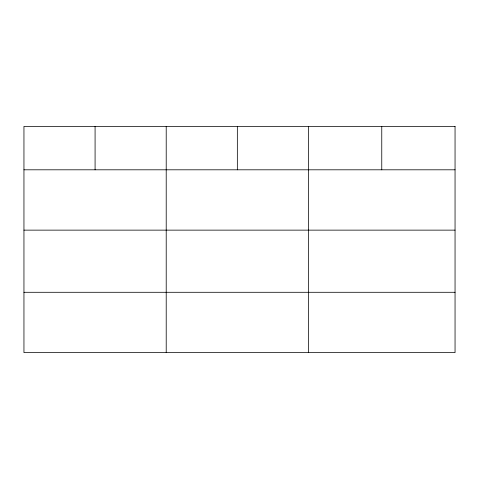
<?xml version="1.0" encoding="UTF-8"?>
<svg xmlns="http://www.w3.org/2000/svg" width="479" height="479" viewBox="0 0 479 479"><rect width="100%" height="100%" fill="white"/><g stroke="black" fill="none" stroke-linecap="round" stroke-linejoin="round"><path stroke-width="0.72" d="M23.95 169.806L455.05 169.806M23.95 230.136L455.05 230.136M23.95 292.292L455.05 292.292M381.763 126.384L381.763 169.806M308.476 126.384L308.476 352.616M237.344 126.384L237.344 169.806M166.213 126.384L166.213 352.616M95.082 126.384L95.082 169.806M455.05 126.384L23.95 126.384L23.95 352.616L455.05 352.616L455.05 126.384"/></g></svg>
